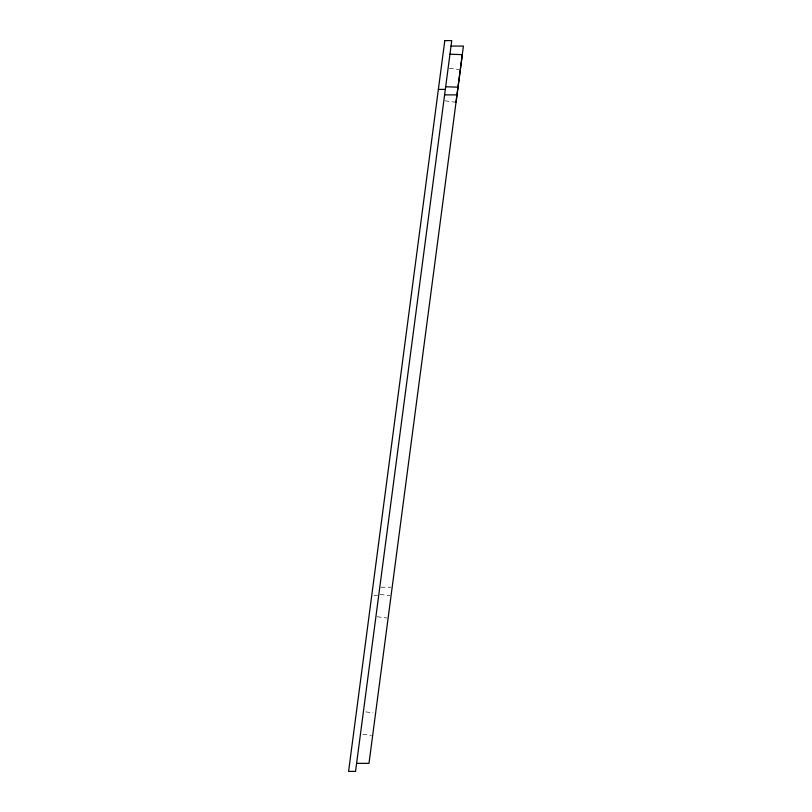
<?xml version="1.0" encoding="UTF-8"?>
<svg xmlns="http://www.w3.org/2000/svg" width="812" height="812" viewBox="0 0 812 812"><rect width="100%" height="100%" fill="white"/><g stroke="black" fill="none" stroke-linecap="round" stroke-linejoin="round"><path stroke-width="0.61" stroke-dasharray="4.06 3.04" d="M381.031 587.218L390.937 587.218M374.088 595.267L377.57 595.267M449.361 68.289L459.105 69.578M445.067 100.83L454.801 102.119M380.087 594.384L389.831 595.673M377.144 616.734L386.888 618.013M365.857 711.901L373.165 712.865M362.913 734.241L371.439 735.367"/><path stroke-width="1.22" d="M456.019 102.271L462.302 54.648L449.97 54.201M451.036 46.071L463.419 46.071L368.993 763.351L356.6 763.351M438.358 89.411L445.331 89.411M444.611 94.882L456.994 94.882M445.676 86.752L458.009 87.188M444.793 40.6L348.581 771.4L355.544 771.4L451.756 40.6L444.793 40.6"/></g></svg>
